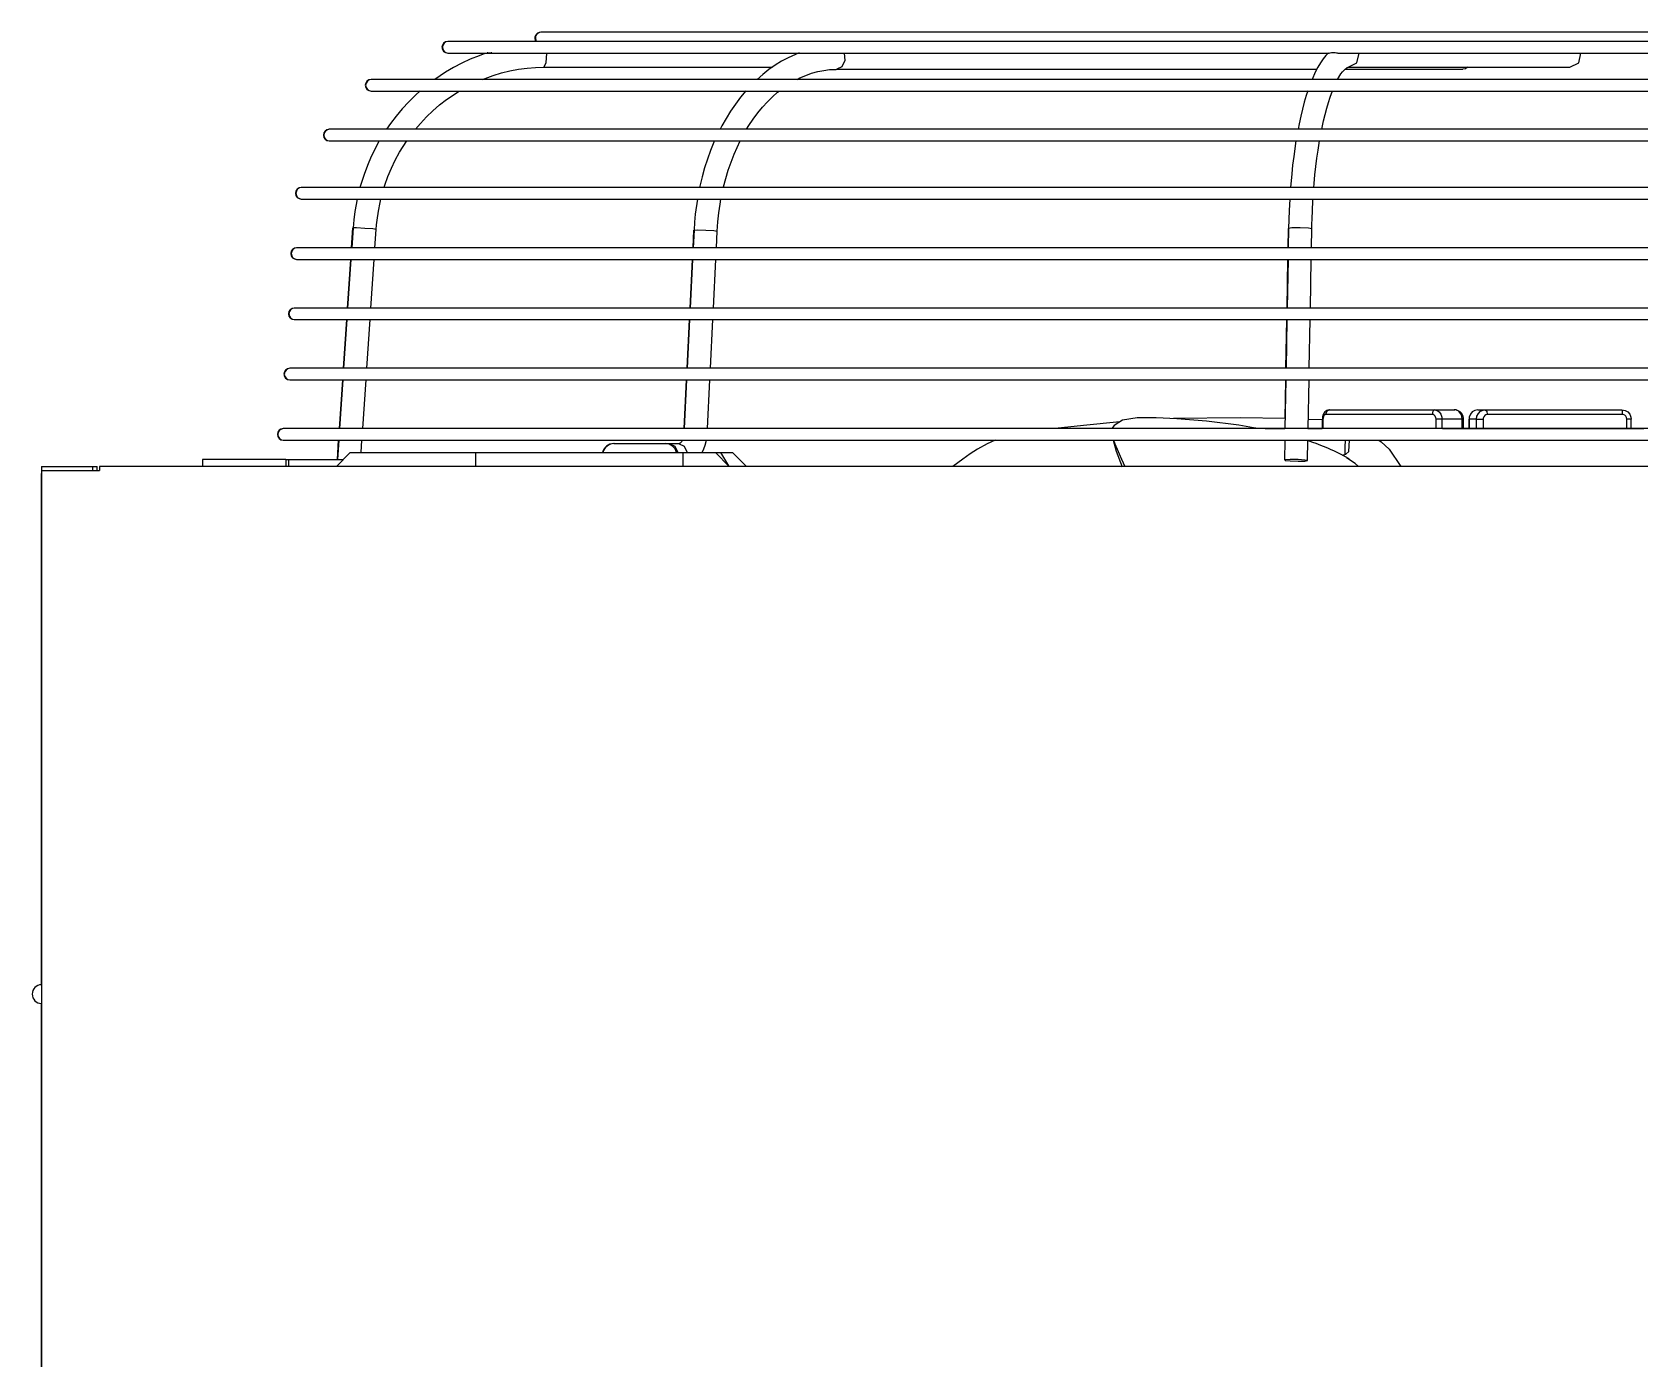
# Model space of a CAD drawing. Extents: x 594 to 813, y 174 to 240.
# Drawn here: x 758.1 to 761.569, y 188.112 to 190.975 of the extents above; entities that cross this region are included whole.
import ezdxf

# ---------------------------------------------------------------- set-up
doc = ezdxf.new("R2010")
doc.units = 0
doc.header["$MEASUREMENT"] = 0
doc.layers.add('AC.REF(S). PIPING', color=3, linetype='CONTINUOUS', lineweight=30)
doc.layers.add('LG-Product', color=3, linetype='CONTINUOUS')

# ---------------------------------------------------------------- blocks, each defined once
blk = doc.blocks.new('UW1-3')
at = {"layer": 'LG-Product', "color": 3, "linetype": 'Continuous'}
for p, q in [((3267.6, 3324.98), (3267.58, 3324.98)), ((3267.67, 3324.98), (3267.6, 3324.98)), ((3268.2, 3324.98), (3267.67, 3324.98)), ((3269.79, 3324.98), (3268.2, 3324.98)), ((3272.43, 3324.98), (3269.79, 3324.98)), ((3276.11, 3324.98), (3272.43, 3324.98)), ((3280.82, 3324.98), (3276.11, 3324.98)), ((3286.53, 3324.98), (3280.82, 3324.98)), ((3293.22, 3324.98), (3286.53, 3324.98)), ((3300.86, 3324.98), (3293.22, 3324.98)), ((3309.4, 3324.98), (3300.86, 3324.98)), ((3318.83, 3324.98), (3309.4, 3324.98)), ((3329.09, 3324.98), (3318.83, 3324.98)), ((3340.13, 3324.98), (3329.09, 3324.98)), ((3351.92, 3324.98), (3340.13, 3324.98)), ((3364.39, 3324.98), (3351.92, 3324.98)), ((3377.48, 3324.98), (3364.39, 3324.98)), ((3391.15, 3324.98), (3377.48, 3324.98)), ((3405.34, 3324.98), (3391.15, 3324.98)), ((3419.96, 3324.98), (3405.34, 3324.98)), ((3434.97, 3324.98), (3419.96, 3324.98)), ((3450.3, 3324.98), (3434.97, 3324.98)), ((3465.87, 3324.98), (3450.3, 3324.98)), ((3481.61, 3324.98), (3465.87, 3324.98)), ((3495.96, 3324.98), (3481.61, 3324.98)), ((3511.85, 3324.98), (3495.96, 3324.98)), ((3247.54, 3322.97), (3247.51, 3322.97)), ((3247.61, 3322.97), (3247.54, 3322.97)), ((3248.13, 3322.97), (3247.61, 3322.97)), ((3249.72, 3322.97), (3248.13, 3322.97)), ((3252.36, 3322.97), (3249.72, 3322.97)), ((3256.04, 3322.97), (3252.36, 3322.97)), ((3260.74, 3322.97), (3256.04, 3322.97)), ((3266.45, 3322.97), (3260.74, 3322.97)), ((3273.14, 3322.97), (3266.45, 3322.97)), ((3280.78, 3322.97), (3273.14, 3322.97)), ((3289.35, 3322.97), (3280.78, 3322.97)), ((3298.8, 3322.97), (3289.35, 3322.97)), ((3309.1, 3322.97), (3298.8, 3322.97)), ((3320.22, 3322.97), (3309.1, 3322.97)), ((3332.09, 3322.97), (3320.22, 3322.97)), ((3344.67, 3322.97), (3332.09, 3322.97)), ((3357.91, 3322.97), (3344.67, 3322.97)), ((3371.76, 3322.97), (3357.91, 3322.97)), ((3386.16, 3322.97), (3371.76, 3322.97)), ((3401.05, 3322.97), (3386.16, 3322.97)), ((3416.37, 3322.97), (3401.05, 3322.97)), ((3432.06, 3322.97), (3416.37, 3322.97)), ((3448.04, 3322.97), (3432.06, 3322.97)), ((3464.26, 3322.97), (3448.04, 3322.97)), ((3480.65, 3322.97), (3464.26, 3322.97)), ((3495.65, 3322.97), (3480.65, 3322.97)), ((3512.17, 3322.97), (3495.65, 3322.97)), ((3248.76, 3317.37), (3247.01, 3316.34)), ((3247.51, 3320.47), (3247.54, 3320.47)), ((3247.54, 3320.47), (3247.61, 3320.47)), ((3247.61, 3320.47), (3248.14, 3320.47)), ((3248.14, 3320.47), (3249.75, 3320.47)), ((3250.56, 3318.31), (3248.76, 3317.37)), ((3249.75, 3320.47), (3252.43, 3320.47)), ((3252.39, 3319.16), (3250.56, 3318.31)), ((3254.27, 3319.9), (3252.39, 3319.16)), ((3252.43, 3320.47), (3256.16, 3320.47)), ((3255.16, 3320.2), (3254.27, 3319.9)), ((3256.05, 3320.47), (3255.16, 3320.2)), ((3256.17, 3320.5), (3256.04, 3320.51)), ((3256.16, 3320.47), (3256.39, 3320.47)), ((3256.38, 3320.48), (3256.17, 3320.5)), ((3256.59, 3320.47), (3256.38, 3320.48)), ((3256.39, 3320.47), (3256.62, 3320.47)), ((3256.75, 3320.47), (3256.59, 3320.47)), ((3256.62, 3320.47), (3261.54, 3320.47)), ((3256.91, 3320.5), (3256.75, 3320.47)), ((3257.07, 3320.55), (3256.91, 3320.5)), ((3261.54, 3320.47), (3267.48, 3320.47)), ((3262.8, 3316.98), (3264.66, 3317.22)), ((3264.66, 3317.22), (3266.45, 3317.36)), ((3266.45, 3317.36), (3268.25, 3317.41)), ((3267.48, 3320.47), (3274.43, 3320.47)), ((3268.25, 3317.41), (3268.76, 3318.35)), ((3268.25, 3317.41), (3317.6, 3317.41)), ((3268.76, 3318.35), (3268.88, 3320.47)), ((3274.43, 3320.47), (3282.36, 3320.47)), ((3282.36, 3320.47), (3291.23, 3320.47)), ((3291.23, 3320.47), (3301, 3320.47)), ((3301, 3320.47), (3311.64, 3320.47)), ((3311.64, 3320.47), (3323.09, 3320.47)), ((3318.19, 3317.84), (3316.84, 3316.9)), ((3319.56, 3318.69), (3318.19, 3317.84)), ((3320.97, 3319.44), (3319.56, 3318.69)), ((3323.39, 3320.49), (3320.97, 3319.44)), ((3323.09, 3320.47), (3335.32, 3320.47)), ((3332.58, 3317.49), (3331.49, 3316.96)), ((3333.21, 3318.85), (3332.58, 3317.49)), ((3333.11, 3320.47), (3333.21, 3318.85)), ((3335.32, 3320.47), (3348.26, 3320.47)), ((3348.26, 3320.47), (3361.87, 3320.47)), ((3361.87, 3320.47), (3376.09, 3320.47)), ((3376.09, 3320.47), (3390.85, 3320.47)), ((3390.85, 3320.47), (3406.09, 3320.47)), ((3406.09, 3320.47), (3421.75, 3320.47)), ((3421.75, 3320.47), (3437.77, 3320.47)), ((3435.3, 3317.41), (3434.75, 3316.36)), ((3435.88, 3318.37), (3435.3, 3317.41)), ((3436.44, 3319.19), (3435.88, 3318.37)), ((3437.05, 3319.94), (3436.44, 3319.19)), ((3437.58, 3320.5), (3437.05, 3319.94)), ((3437.87, 3320.47), (3437.83, 3320.49)), ((3438, 3320.48), (3437.87, 3320.47)), ((3438.25, 3320.5), (3438, 3320.48)), ((3438.65, 3320.51), (3438.25, 3320.5)), ((3439.06, 3320.49), (3438.65, 3320.51)), ((3439.36, 3320.47), (3439.06, 3320.49)), ((3439.56, 3320.47), (3439.36, 3320.47)), ((3439.59, 3320.47), (3455.81, 3320.47)), ((3441.25, 3317.06), (3441.48, 3317.24)), ((3441.48, 3317.24), (3441.66, 3317.34)), ((3441.66, 3317.34), (3441.77, 3317.39)), ((3441.77, 3317.39), (3441.84, 3317.41)), ((3441.84, 3317.41), (3441.86, 3317.41)), ((3441.86, 3317.41), (3443.75, 3318.35)), ((3441.86, 3317.41), (3489.71, 3317.41)), ((3443.75, 3318.35), (3444.23, 3320.47)), ((3455.81, 3320.47), (3472.23, 3320.47)), ((3467.62, 3317.41), (3467.14, 3317.07)), ((3472.23, 3320.47), (3487.3, 3320.47)), ((3487.3, 3320.47), (3503.93, 3320.47)), ((3489.71, 3317.41), (3491.6, 3318.35)), ((3491.6, 3318.35), (3492.07, 3320.47)), ((3503.93, 3320.47), (3520.56, 3320.47)), ((3230.99, 3314.76), (3230.96, 3314.76)), ((3231.05, 3314.76), (3230.99, 3314.76)), ((3231.57, 3314.76), (3231.05, 3314.76)), ((3233.13, 3314.76), (3231.57, 3314.76)), ((3235.72, 3314.76), (3233.13, 3314.76)), ((3239.34, 3314.76), (3235.72, 3314.76)), ((3243.96, 3314.76), (3239.34, 3314.76)), ((3249.58, 3314.76), (3243.96, 3314.76)), ((3247.01, 3316.34), (3244.7, 3314.8)), ((3256.17, 3314.76), (3249.58, 3314.76)), ((3255, 3314.8), (3257.3, 3315.65)), ((3263.7, 3314.76), (3256.17, 3314.76)), ((3257.3, 3315.65), (3259.11, 3316.19)), ((3259.11, 3316.19), (3260.94, 3316.64)), ((3260.94, 3316.64), (3262.8, 3316.98)), ((3272.15, 3314.76), (3263.7, 3314.76)), ((3281.48, 3314.76), (3272.15, 3314.76)), ((3291.66, 3314.76), (3281.48, 3314.76)), ((3302.66, 3314.76), (3291.66, 3314.76)), ((3314.42, 3314.76), (3302.66, 3314.76)), ((3315.53, 3315.88), (3314.3, 3314.8)), ((3326.91, 3314.76), (3314.42, 3314.76)), ((3316.84, 3316.9), (3315.53, 3315.88)), ((3322.9, 3314.8), (3323.53, 3315.11)), ((3323.53, 3315.11), (3324.79, 3315.66)), ((3324.79, 3315.66), (3326.06, 3316.11)), ((3326.06, 3316.11), (3327.36, 3316.47)), ((3340.07, 3314.76), (3326.91, 3314.76)), ((3327.36, 3316.47), (3328.66, 3316.73)), ((3328.66, 3316.73), (3329.92, 3316.89)), ((3329.92, 3316.89), (3331.18, 3316.95)), ((3331.18, 3316.95), (3331.34, 3316.95)), ((3331.34, 3316.95), (3331.49, 3316.96)), ((3331.49, 3316.96), (3435.09, 3316.96)), ((3353.86, 3314.76), (3340.07, 3314.76)), ((3368.23, 3314.76), (3353.86, 3314.76)), ((3383.12, 3314.76), (3368.23, 3314.76)), ((3398.47, 3314.76), (3383.12, 3314.76)), ((3414.23, 3314.76), (3398.47, 3314.76)), ((3430.33, 3314.76), (3414.23, 3314.76)), ((3446.71, 3314.76), (3430.33, 3314.76)), ((3434.75, 3316.36), (3434.05, 3314.8)), ((3439.57, 3314.77), (3440.3, 3315.96)), ((3440.3, 3315.96), (3440.65, 3316.43)), ((3440.65, 3316.43), (3440.97, 3316.8)), ((3440.97, 3316.8), (3441.25, 3317.06)), ((3441.15, 3316.96), (3466.61, 3316.96)), ((3463.32, 3314.76), (3446.71, 3314.76)), ((3480.09, 3314.76), (3463.32, 3314.76)), ((3467.14, 3317.07), (3466.61, 3316.96)), ((3495.46, 3314.76), (3480.09, 3314.76)), ((3512.36, 3314.76), (3495.46, 3314.76)), ((3230.96, 3312.25), (3230.99, 3312.25)), ((3230.99, 3312.25), (3231.05, 3312.25)), ((3231.05, 3312.25), (3231.57, 3312.25)), ((3231.57, 3312.25), (3233.13, 3312.25)), ((3233.13, 3312.25), (3235.72, 3312.25)), ((3235.72, 3312.25), (3239.34, 3312.25)), ((3240.55, 3311.39), (3239.1, 3309.96)), ((3239.34, 3312.25), (3243.96, 3312.25)), ((3241.54, 3312.29), (3240.55, 3311.39)), ((3243.96, 3312.25), (3249.58, 3312.25)), ((3245.74, 3309.28), (3247.25, 3310.45)), ((3247.25, 3310.45), (3249.97, 3312.27)), ((3249.58, 3312.25), (3256.17, 3312.25)), ((3256.17, 3312.25), (3263.7, 3312.25)), ((3263.7, 3312.25), (3272.15, 3312.25)), ((3272.15, 3312.25), (3281.48, 3312.25)), ((3281.48, 3312.25), (3291.66, 3312.25)), ((3291.66, 3312.25), (3302.66, 3312.25)), ((3302.66, 3312.25), (3314.42, 3312.25)), ((3310.7, 3310.92), (3309.6, 3309.47)), ((3311.85, 3312.29), (3310.7, 3310.92)), ((3314.42, 3312.25), (3326.91, 3312.25)), ((3316.5, 3309.94), (3317.6, 3311.02)), ((3317.6, 3311.02), (3318.72, 3312.01)), ((3318.72, 3312.01), (3319.05, 3312.28)), ((3326.91, 3312.25), (3340.07, 3312.25)), ((3340.07, 3312.25), (3353.86, 3312.25)), ((3353.86, 3312.25), (3368.23, 3312.25)), ((3368.23, 3312.25), (3383.12, 3312.25)), ((3383.12, 3312.25), (3398.47, 3312.25)), ((3398.47, 3312.25), (3414.23, 3312.25)), ((3414.23, 3312.25), (3430.33, 3312.25)), ((3430.33, 3312.25), (3446.71, 3312.25)), ((3432.8, 3311.31), (3432.38, 3309.88)), ((3433.12, 3312.29), (3432.8, 3311.31)), ((3437.59, 3309.82), (3437.97, 3310.98)), ((3437.97, 3310.98), (3438.45, 3312.29)), ((3446.71, 3312.25), (3463.32, 3312.25)), ((3463.32, 3312.25), (3480.09, 3312.25)), ((3480.09, 3312.25), (3495.46, 3312.25)), ((3495.46, 3312.25), (3512.36, 3312.25)), ((3236.39, 3306.88), (3235.15, 3305.25)), ((3237.71, 3308.46), (3236.39, 3306.88)), ((3239.1, 3309.96), (3237.71, 3308.46)), ((3241.61, 3305.3), (3242.92, 3306.7)), ((3242.92, 3306.7), (3244.3, 3308.03)), ((3244.3, 3308.03), (3245.74, 3309.28)), ((3308.57, 3307.96), (3307.58, 3306.38)), ((3309.6, 3309.47), (3308.57, 3307.96)), ((3313.45, 3306.23), (3314.42, 3307.54)), ((3314.42, 3307.54), (3315.44, 3308.78)), ((3315.44, 3308.78), (3316.5, 3309.94)), ((3431.61, 3306.82), (3431.26, 3305.19)), ((3431.98, 3308.38), (3431.61, 3306.82)), ((3432.38, 3309.88), (3431.98, 3308.38)), ((3436.53, 3305.83), (3436.87, 3307.24)), ((3436.87, 3307.24), (3437.23, 3308.57)), ((3437.23, 3308.57), (3437.59, 3309.82)), ((3221.96, 3304.02), (3221.93, 3304.02)), ((3222.03, 3304.02), (3221.96, 3304.02)), ((3222.54, 3304.02), (3222.03, 3304.02)), ((3224.09, 3304.02), (3222.54, 3304.02)), ((3226.67, 3304.02), (3224.09, 3304.02)), ((3230.26, 3304.02), (3226.67, 3304.02)), ((3234.86, 3304.02), (3230.26, 3304.02)), ((3235.15, 3305.25), (3234.31, 3304.04)), ((3240.44, 3304.02), (3234.86, 3304.02)), ((3246.99, 3304.02), (3240.44, 3304.02)), ((3240.55, 3304.05), (3241.61, 3305.3)), ((3254.49, 3304.02), (3246.99, 3304.02)), ((3262.89, 3304.02), (3254.49, 3304.02)), ((3272.19, 3304.02), (3262.89, 3304.02)), ((3282.33, 3304.02), (3272.19, 3304.02)), ((3293.29, 3304.02), (3282.33, 3304.02)), ((3305.03, 3304.02), (3293.29, 3304.02)), ((3317.49, 3304.02), (3305.03, 3304.02)), ((3306.65, 3304.74), (3306.29, 3304.04)), ((3307.58, 3306.38), (3306.65, 3304.74)), ((3312.03, 3304.05), (3312.52, 3304.84)), ((3312.52, 3304.84), (3313.45, 3306.23)), ((3330.64, 3304.02), (3317.49, 3304.02)), ((3344.43, 3304.02), (3330.64, 3304.02)), ((3358.8, 3304.02), (3344.43, 3304.02)), ((3373.71, 3304.02), (3358.8, 3304.02)), ((3389.1, 3304.02), (3373.71, 3304.02)), ((3404.92, 3304.02), (3389.1, 3304.02)), ((3421.1, 3304.02), (3404.92, 3304.02)), ((3437.59, 3304.02), (3421.1, 3304.02)), ((3431.26, 3305.19), (3431.04, 3304.05)), ((3436.15, 3304.05), (3436.53, 3305.83)), ((3454.33, 3304.02), (3437.59, 3304.02)), ((3471.25, 3304.02), (3454.33, 3304.02)), ((3486.8, 3304.02), (3471.25, 3304.02)), ((3503.91, 3304.02), (3486.8, 3304.02)), ((3521.02, 3304.02), (3503.91, 3304.02)), ((3221.93, 3301.51), (3221.96, 3301.51)), ((3221.96, 3301.51), (3222.03, 3301.51)), ((3222.03, 3301.51), (3222.54, 3301.51)), ((3222.54, 3301.51), (3224.09, 3301.51)), ((3224.09, 3301.51), (3226.67, 3301.51)), ((3226.67, 3301.51), (3230.26, 3301.51)), ((3230.26, 3301.51), (3234.86, 3301.51)), ((3232.75, 3301.52), (3231, 3298.13)), ((3234.86, 3301.51), (3240.44, 3301.51)), ((3237.12, 3299.06), (3238.67, 3301.53)), ((3240.44, 3301.51), (3246.99, 3301.51)), ((3246.99, 3301.51), (3254.49, 3301.51)), ((3254.49, 3301.51), (3262.89, 3301.51)), ((3262.89, 3301.51), (3272.19, 3301.51)), ((3272.19, 3301.51), (3282.33, 3301.51)), ((3282.33, 3301.51), (3293.29, 3301.51)), ((3293.29, 3301.51), (3305.03, 3301.51)), ((3304.98, 3301.27), (3304.24, 3299.45)), ((3305.09, 3301.52), (3304.98, 3301.27)), ((3305.03, 3301.51), (3317.49, 3301.51)), ((3309.32, 3298.64), (3310.64, 3301.52)), ((3317.49, 3301.51), (3330.64, 3301.51)), ((3330.64, 3301.51), (3344.43, 3301.51)), ((3344.43, 3301.51), (3358.8, 3301.51)), ((3358.8, 3301.51), (3373.71, 3301.51)), ((3373.71, 3301.51), (3389.1, 3301.51)), ((3389.1, 3301.51), (3404.92, 3301.51)), ((3404.92, 3301.51), (3421.1, 3301.51)), ((3421.1, 3301.51), (3437.59, 3301.51)), ((3430.59, 3301.52), (3430.1, 3298.17)), ((3435.35, 3299.52), (3435.68, 3301.54)), ((3437.59, 3301.51), (3454.33, 3301.51)), ((3454.33, 3301.51), (3471.25, 3301.51)), ((3471.25, 3301.51), (3486.8, 3301.51)), ((3486.8, 3301.51), (3503.91, 3301.51)), ((3503.91, 3301.51), (3521.02, 3301.51)), ((3231, 3298.13), (3230.18, 3296.23)), ((3235.36, 3295.61), (3236.2, 3297.36)), ((3236.2, 3297.36), (3237.12, 3299.06)), ((3303.56, 3297.59), (3302.95, 3295.68)), ((3304.24, 3299.45), (3303.56, 3297.59)), ((3308.06, 3295.21), (3308.66, 3296.95)), ((3308.66, 3296.95), (3309.32, 3298.64)), ((3429.87, 3296.3), (3429.67, 3294.39)), ((3430.1, 3298.17), (3429.87, 3296.3)), ((3434.89, 3296.02), (3435.11, 3297.79)), ((3435.11, 3297.79), (3435.35, 3299.52)), ((3229.45, 3294.29), (3228.56, 3291.47)), ((3230.18, 3296.23), (3229.45, 3294.29)), ((3233.96, 3291.99), (3234.62, 3293.82)), ((3234.62, 3293.82), (3235.36, 3295.61)), ((3302.41, 3293.74), (3301.88, 3291.47)), ((3302.95, 3295.68), (3302.41, 3293.74)), ((3307.05, 3291.61), (3307.52, 3293.43)), ((3307.52, 3293.43), (3308.06, 3295.21)), ((3429.67, 3294.39), (3429.41, 3291.47)), ((3434.51, 3292.34), (3434.69, 3294.2)), ((3434.69, 3294.2), (3434.89, 3296.02)), ((3215.94, 3291.46), (3215.92, 3291.46)), ((3216.01, 3291.46), (3215.94, 3291.46)), ((3216.53, 3291.46), (3216.01, 3291.46)), ((3218.12, 3291.46), (3216.53, 3291.46)), ((3220.75, 3291.46), (3218.12, 3291.46)), ((3224.42, 3291.46), (3220.75, 3291.46)), ((3229.11, 3291.46), (3224.42, 3291.46)), ((3234.81, 3291.46), (3229.11, 3291.46)), ((3233.79, 3291.46), (3233.96, 3291.99)), ((3241.5, 3291.46), (3234.81, 3291.46)), ((3249.16, 3291.46), (3241.5, 3291.46)), ((3257.74, 3291.46), (3249.16, 3291.46)), ((3267.24, 3291.46), (3257.74, 3291.46)), ((3277.6, 3291.46), (3267.24, 3291.46)), ((3288.79, 3291.46), (3277.6, 3291.46)), ((3300.77, 3291.46), (3288.79, 3291.46)), ((3313.5, 3291.46), (3300.77, 3291.46)), ((3307.02, 3291.46), (3307.05, 3291.61)), ((3326.93, 3291.46), (3313.5, 3291.46)), ((3341.01, 3291.46), (3326.93, 3291.46)), ((3355.69, 3291.46), (3341.01, 3291.46)), ((3370.92, 3291.46), (3355.69, 3291.46)), ((3386.63, 3291.46), (3370.92, 3291.46)), ((3402.79, 3291.46), (3386.63, 3291.46)), ((3419.31, 3291.46), (3402.79, 3291.46)), ((3436.15, 3291.46), (3419.31, 3291.46)), ((3434.44, 3291.47), (3434.51, 3292.34)), ((3453.24, 3291.46), (3436.15, 3291.46)), ((3470.52, 3291.46), (3453.24, 3291.46)), ((3486.43, 3291.46), (3470.52, 3291.46)), ((3503.91, 3291.46), (3486.43, 3291.46)), ((3521.38, 3291.46), (3503.91, 3291.46)), ((3215.92, 3288.95), (3215.94, 3288.95)), ((3215.94, 3288.95), (3216.01, 3288.95)), ((3216.01, 3288.95), (3216.53, 3288.95)), ((3216.53, 3288.95), (3218.12, 3288.95)), ((3218.12, 3288.95), (3220.75, 3288.95)), ((3220.75, 3288.95), (3224.42, 3288.95)), ((3224.42, 3288.95), (3229.11, 3288.95)), ((3227.46, 3286.24), (3227.24, 3284.5)), ((3227.95, 3288.96), (3227.46, 3286.24)), ((3229.11, 3288.95), (3234.81, 3288.95)), ((3232.27, 3284.4), (3232.55, 3286.33)), ((3232.55, 3286.33), (3232.93, 3288.24)), ((3232.93, 3288.24), (3233.09, 3288.96)), ((3234.81, 3288.95), (3241.5, 3288.95)), ((3241.5, 3288.95), (3249.16, 3288.95)), ((3249.16, 3288.95), (3257.74, 3288.95)), ((3257.74, 3288.95), (3267.24, 3288.95)), ((3267.24, 3288.95), (3277.6, 3288.95)), ((3277.6, 3288.95), (3288.79, 3288.95)), ((3288.79, 3288.95), (3300.77, 3288.95)), ((3300.77, 3288.95), (3313.5, 3288.95)), ((3301.4, 3288.95), (3300.95, 3285.67)), ((3305.83, 3284.03), (3306.03, 3285.96)), ((3306.03, 3285.96), (3306.3, 3287.86)), ((3306.3, 3287.86), (3306.49, 3288.96)), ((3313.5, 3288.95), (3326.93, 3288.95)), ((3326.93, 3288.95), (3341.01, 3288.95)), ((3341.01, 3288.95), (3355.69, 3288.95)), ((3355.69, 3288.95), (3370.92, 3288.95)), ((3370.92, 3288.95), (3386.63, 3288.95)), ((3386.63, 3288.95), (3402.79, 3288.95)), ((3402.79, 3288.95), (3419.31, 3288.95)), ((3419.31, 3288.95), (3436.15, 3288.95)), ((3429.11, 3286.46), (3429.04, 3284.56)), ((3429.24, 3288.96), (3429.11, 3286.46)), ((3434.06, 3284.62), (3434.14, 3286.58)), ((3434.14, 3286.58), (3434.24, 3288.53)), ((3434.24, 3288.53), (3434.26, 3288.95)), ((3436.15, 3288.95), (3453.24, 3288.95)), ((3453.24, 3288.95), (3470.52, 3288.95)), ((3470.52, 3288.95), (3486.43, 3288.95)), ((3486.43, 3288.95), (3503.91, 3288.95)), ((3503.91, 3288.95), (3521.38, 3288.95)), ((3226.99, 3282.76), (3226.7, 3278.45)), ((3227.08, 3282.76), (3226.79, 3278.45)), ((3227.24, 3284.5), (3227.08, 3282.76)), ((3227.82, 3282.74), (3227.08, 3282.76)), ((3229.59, 3282.63), (3227.82, 3282.74)), ((3231.36, 3282.5), (3229.59, 3282.63)), ((3232.09, 3282.42), (3231.36, 3282.5)), ((3231.82, 3278.45), (3232.09, 3282.42)), ((3232.09, 3282.42), (3232.17, 3283.41)), ((3232.09, 3282.42), (3232.09, 3282.42)), ((3232.17, 3283.41), (3232.27, 3284.4)), ((3300.79, 3283.97), (3300.68, 3282.26)), ((3300.95, 3285.67), (3300.79, 3283.97)), ((3305.69, 3282.01), (3305.75, 3283.02)), ((3305.75, 3283.02), (3305.83, 3284.03)), ((3428.9, 3282.63), (3428.83, 3278.45)), ((3428.99, 3282.63), (3428.92, 3278.45)), ((3429.04, 3284.56), (3428.99, 3282.63)), ((3429.73, 3282.74), (3428.99, 3282.63)), ((3431.51, 3282.76), (3429.73, 3282.74)), ((3433.28, 3282.68), (3431.51, 3282.76)), ((3434.01, 3282.54), (3433.28, 3282.68)), ((3433.94, 3278.45), (3434.01, 3282.54)), ((3434.01, 3282.54), (3434.03, 3283.58)), ((3434.03, 3283.58), (3434.06, 3284.62)), ((3300.59, 3282.26), (3300.4, 3278.45)), ((3300.68, 3282.26), (3300.49, 3278.45)), ((3300.68, 3282.26), (3301.42, 3282.31)), ((3301.42, 3282.31), (3303.19, 3282.26)), ((3303.19, 3282.26), (3304.96, 3282.14)), ((3304.96, 3282.14), (3305.69, 3282.01)), ((3305.51, 3278.45), (3305.69, 3282.01)), ((3214.94, 3278.45), (3214.91, 3278.45)), ((3214.91, 3275.94), (3214.94, 3275.94)), ((3215, 3278.45), (3214.94, 3278.45)), ((3214.94, 3275.94), (3215, 3275.94)), ((3215.51, 3278.45), (3215, 3278.45)), ((3215, 3275.94), (3215.51, 3275.94)), ((3217.04, 3278.45), (3215.51, 3278.45)), ((3215.51, 3275.94), (3217.04, 3275.94)), ((3219.58, 3278.45), (3217.04, 3278.45)), ((3217.04, 3275.94), (3219.58, 3275.94)), ((3223.13, 3278.45), (3219.58, 3278.45)), ((3219.58, 3275.94), (3223.13, 3275.94)), ((3227.66, 3278.45), (3223.13, 3278.45)), ((3223.13, 3275.94), (3227.66, 3275.94)), ((3226.53, 3275.94), (3225.82, 3265.44)), ((3226.62, 3275.94), (3225.91, 3265.44)), ((3233.18, 3278.45), (3227.66, 3278.45)), ((3227.66, 3275.94), (3233.18, 3275.94)), ((3230.94, 3265.44), (3231.65, 3275.94)), ((3239.65, 3278.45), (3233.18, 3278.45)), ((3233.18, 3275.94), (3239.65, 3275.94)), ((3247.05, 3278.45), (3239.65, 3278.45)), ((3239.65, 3275.94), (3247.05, 3275.94)), ((3255.36, 3278.45), (3247.05, 3278.45)), ((3247.05, 3275.94), (3255.36, 3275.94)), ((3264.54, 3278.45), (3255.36, 3278.45)), ((3255.36, 3275.94), (3264.54, 3275.94)), ((3274.58, 3278.45), (3264.54, 3278.45)), ((3264.54, 3275.94), (3274.58, 3275.94)), ((3285.42, 3278.45), (3274.58, 3278.45)), ((3274.58, 3275.94), (3285.42, 3275.94)), ((3297.04, 3278.45), (3285.42, 3278.45)), ((3285.42, 3275.94), (3297.04, 3275.94)), ((3309.39, 3278.45), (3297.04, 3278.45)), ((3297.04, 3275.94), (3309.39, 3275.94)), ((3300.28, 3275.94), (3299.76, 3265.44)), ((3300.37, 3275.94), (3299.85, 3265.44)), ((3304.87, 3265.44), (3305.39, 3275.94)), ((3322.43, 3278.45), (3309.39, 3278.45)), ((3309.39, 3275.94), (3322.43, 3275.94)), ((3336.11, 3278.45), (3322.43, 3278.45)), ((3322.43, 3275.94), (3336.11, 3275.94)), ((3350.38, 3278.45), (3336.11, 3278.45)), ((3336.11, 3275.94), (3350.38, 3275.94)), ((3365.2, 3278.45), (3350.38, 3278.45)), ((3350.38, 3275.94), (3365.2, 3275.94)), ((3380.52, 3278.45), (3365.2, 3278.45)), ((3365.2, 3275.94), (3380.52, 3275.94)), ((3396.27, 3278.45), (3380.52, 3278.45)), ((3380.52, 3275.94), (3396.27, 3275.94)), ((3412.4, 3278.45), (3396.27, 3278.45)), ((3396.27, 3275.94), (3412.4, 3275.94)), ((3428.86, 3278.45), (3412.4, 3278.45)), ((3412.4, 3275.94), (3428.86, 3275.94)), ((3428.78, 3275.94), (3428.59, 3265.44)), ((3428.87, 3275.94), (3428.68, 3265.44)), ((3445.59, 3278.45), (3428.86, 3278.45)), ((3428.86, 3275.94), (3445.59, 3275.94)), ((3433.7, 3265.44), (3433.89, 3275.94)), ((3462.53, 3278.45), (3445.59, 3278.45)), ((3445.59, 3275.94), (3462.53, 3275.94)), ((3479.62, 3278.45), (3462.53, 3278.45)), ((3462.53, 3275.94), (3479.62, 3275.94)), ((3495.3, 3278.45), (3479.62, 3278.45)), ((3479.62, 3275.94), (3495.3, 3275.94)), ((3512.51, 3278.45), (3495.3, 3278.45)), ((3495.3, 3275.94), (3512.51, 3275.94)), ((3214.43, 3265.44), (3214.41, 3265.44)), ((3214.5, 3265.44), (3214.43, 3265.44)), ((3215.01, 3265.44), (3214.5, 3265.44)), ((3216.54, 3265.44), (3215.01, 3265.44)), ((3219.09, 3265.44), (3216.54, 3265.44)), ((3222.64, 3265.44), (3219.09, 3265.44)), ((3227.19, 3265.44), (3222.64, 3265.44)), ((3232.71, 3265.44), (3227.19, 3265.44)), ((3239.19, 3265.44), (3232.71, 3265.44)), ((3246.6, 3265.44), (3239.19, 3265.44)), ((3254.93, 3265.44), (3246.6, 3265.44)), ((3264.13, 3265.44), (3254.93, 3265.44)), ((3274.18, 3265.44), (3264.13, 3265.44)), ((3285.04, 3265.44), (3274.18, 3265.44)), ((3296.68, 3265.44), (3285.04, 3265.44)), ((3309.05, 3265.44), (3296.68, 3265.44)), ((3322.11, 3265.44), (3309.05, 3265.44)), ((3335.82, 3265.44), (3322.11, 3265.44)), ((3350.12, 3265.44), (3335.82, 3265.44)), ((3364.96, 3265.44), (3350.12, 3265.44)), ((3380.3, 3265.44), (3364.96, 3265.44)), ((3396.08, 3265.44), (3380.3, 3265.44)), ((3412.24, 3265.44), (3396.08, 3265.44)), ((3428.73, 3265.44), (3412.24, 3265.44)), ((3445.49, 3265.44), (3428.73, 3265.44)), ((3462.46, 3265.44), (3445.49, 3265.44)), ((3479.58, 3265.44), (3462.46, 3265.44)), ((3495.29, 3265.44), (3479.58, 3265.44)), ((3512.53, 3265.44), (3495.29, 3265.44)), ((3214.41, 3262.93), (3214.43, 3262.93)), ((3214.43, 3262.93), (3214.5, 3262.93)), ((3214.5, 3262.93), (3215.01, 3262.93)), ((3215.01, 3262.93), (3216.54, 3262.93)), ((3216.54, 3262.93), (3219.09, 3262.93)), ((3219.09, 3262.93), (3222.64, 3262.93)), ((3222.64, 3262.93), (3227.19, 3262.93)), ((3225.65, 3262.93), (3224.94, 3252.43)), ((3225.74, 3262.93), (3225.04, 3252.43)), ((3227.19, 3262.93), (3232.71, 3262.93)), ((3230.06, 3252.43), (3230.77, 3262.93)), ((3232.71, 3262.93), (3239.19, 3262.93)), ((3239.19, 3262.93), (3246.6, 3262.93)), ((3246.6, 3262.93), (3254.93, 3262.93)), ((3254.93, 3262.93), (3264.13, 3262.93)), ((3264.13, 3262.93), (3274.18, 3262.93)), ((3274.18, 3262.93), (3285.04, 3262.93)), ((3285.04, 3262.93), (3296.68, 3262.93)), ((3296.68, 3262.93), (3309.05, 3262.93)), ((3299.63, 3262.93), (3299.12, 3252.43)), ((3299.73, 3262.93), (3299.21, 3252.43)), ((3304.23, 3252.43), (3304.75, 3262.93)), ((3309.05, 3262.93), (3322.11, 3262.93)), ((3322.11, 3262.93), (3335.82, 3262.93)), ((3335.82, 3262.93), (3350.12, 3262.93)), ((3350.12, 3262.93), (3364.96, 3262.93)), ((3364.96, 3262.93), (3380.3, 3262.93)), ((3380.3, 3262.93), (3396.08, 3262.93)), ((3396.08, 3262.93), (3412.24, 3262.93)), ((3412.24, 3262.93), (3428.73, 3262.93)), ((3428.55, 3262.93), (3428.36, 3252.43)), ((3428.64, 3262.93), (3428.45, 3252.43)), ((3428.73, 3262.93), (3445.49, 3262.93)), ((3433.46, 3252.43), (3433.65, 3262.93)), ((3445.49, 3262.93), (3462.46, 3262.93)), ((3462.46, 3262.93), (3479.58, 3262.93)), ((3479.58, 3262.93), (3495.29, 3262.93)), ((3495.29, 3262.93), (3512.53, 3262.93)), ((3213.43, 3252.43), (3213.41, 3252.43)), ((3213.5, 3252.43), (3213.43, 3252.43)), ((3214.01, 3252.43), (3213.5, 3252.43)), ((3215.55, 3252.43), (3214.01, 3252.43)), ((3218.1, 3252.43), (3215.55, 3252.43)), ((3221.67, 3252.43), (3218.1, 3252.43)), ((3226.23, 3252.43), (3221.67, 3252.43)), ((3231.77, 3252.43), (3226.23, 3252.43)), ((3238.27, 3252.43), (3231.77, 3252.43)), ((3245.71, 3252.43), (3238.27, 3252.43)), ((3254.06, 3252.43), (3245.71, 3252.43)), ((3263.3, 3252.43), (3254.06, 3252.43)), ((3273.38, 3252.43), (3263.3, 3252.43)), ((3284.28, 3252.43), (3273.38, 3252.43)), ((3295.96, 3252.43), (3284.28, 3252.43)), ((3308.37, 3252.43), (3295.96, 3252.43)), ((3321.48, 3252.43), (3308.37, 3252.43)), ((3335.23, 3252.43), (3321.48, 3252.43)), ((3349.58, 3252.43), (3335.23, 3252.43)), ((3364.48, 3252.43), (3349.58, 3252.43)), ((3379.87, 3252.43), (3364.48, 3252.43)), ((3395.7, 3252.43), (3379.87, 3252.43)), ((3411.92, 3252.43), (3395.7, 3252.43)), ((3428.46, 3252.43), (3411.92, 3252.43)), ((3445.28, 3252.43), (3428.46, 3252.43)), ((3462.31, 3252.43), (3445.28, 3252.43)), ((3479.49, 3252.43), (3462.31, 3252.43)), ((3495.26, 3252.43), (3479.49, 3252.43)), ((3512.56, 3252.43), (3495.26, 3252.43)), ((3213.41, 3249.92), (3213.43, 3249.92)), ((3213.43, 3249.92), (3213.5, 3249.92)), ((3213.5, 3249.92), (3214.01, 3249.92)), ((3214.01, 3249.92), (3215.55, 3249.92)), ((3215.55, 3249.92), (3218.1, 3249.92)), ((3218.1, 3249.92), (3221.67, 3249.92)), ((3221.67, 3249.92), (3226.23, 3249.92)), ((3224.78, 3249.92), (3224.07, 3239.42)), ((3224.87, 3249.92), (3224.16, 3239.42)), ((3226.23, 3249.92), (3231.77, 3249.92)), ((3229.18, 3239.42), (3229.89, 3249.92)), ((3231.77, 3249.92), (3238.27, 3249.92)), ((3238.27, 3249.92), (3245.71, 3249.92)), ((3245.71, 3249.92), (3254.06, 3249.92)), ((3254.06, 3249.92), (3263.3, 3249.92)), ((3263.3, 3249.92), (3273.38, 3249.92)), ((3273.38, 3249.92), (3284.28, 3249.92)), ((3284.28, 3249.92), (3295.96, 3249.92)), ((3295.96, 3249.92), (3308.37, 3249.92)), ((3298.99, 3249.92), (3298.47, 3239.42)), ((3299.08, 3249.92), (3298.56, 3239.42)), ((3303.58, 3239.42), (3304.1, 3249.92)), ((3308.37, 3249.92), (3321.48, 3249.92)), ((3321.48, 3249.92), (3335.23, 3249.92)), ((3335.23, 3249.92), (3349.58, 3249.92)), ((3349.58, 3249.92), (3364.48, 3249.92)), ((3364.48, 3249.92), (3379.87, 3249.92)), ((3379.87, 3249.92), (3395.7, 3249.92)), ((3395.7, 3249.92), (3411.92, 3249.92)), ((3411.92, 3249.92), (3428.46, 3249.92)), ((3428.31, 3249.92), (3428.16, 3241.56)), ((3428.4, 3249.92), (3428.21, 3239.42)), ((3428.46, 3249.92), (3445.28, 3249.92)), ((3433.23, 3239.42), (3433.42, 3249.92)), ((3445.28, 3249.92), (3462.31, 3249.92)), ((3462.31, 3249.92), (3479.49, 3249.92)), ((3479.49, 3249.92), (3495.26, 3249.92)), ((3495.26, 3249.92), (3512.56, 3249.92)), ((3392.54, 3240.85), (3384.76, 3240.1)), ((3393.15, 3241.23), (3391.34, 3240.1)), ((3396.3, 3241.73), (3393.15, 3241.23)), ((3400.4, 3241.73), (3396.3, 3241.73)), ((3404.9, 3241.54), (3400.4, 3241.73)), ((3418.64, 3241.73), (3404.17, 3241.57)), ((3411.26, 3241.04), (3404.9, 3241.54)), ((3418.25, 3240.13), (3411.26, 3241.04)), ((3428.16, 3241.56), (3418.64, 3241.73)), ((3436.26, 3241.29), (3433.17, 3241.4)), ((3436.26, 3241.45), (3436.26, 3239.42)), ((3436.26, 3241.45), (3436.3, 3241.45)), ((3436.31, 3242), (3436.28, 3241.73)), ((3436.28, 3241.73), (3436.28, 3241.45)), ((3436.3, 3241.45), (3436.42, 3241.45)), ((3436.4, 3242.32), (3436.31, 3242)), ((3436.53, 3242.61), (3436.4, 3242.32)), ((3436.43, 3241.64), (3436.42, 3241.45)), ((3436.42, 3241.45), (3436.42, 3239.42)), ((3436.5, 3241.95), (3436.43, 3241.64)), ((3436.62, 3242.22), (3436.5, 3241.95)), ((3436.67, 3242.83), (3436.53, 3242.61)), ((3436.8, 3242.39), (3436.62, 3242.22)), ((3436.84, 3243.03), (3436.67, 3242.83)), ((3436.99, 3242.45), (3436.8, 3242.39)), ((3437.02, 3243.19), (3436.84, 3243.03)), ((3437.23, 3243.16), (3436.99, 3242.45)), ((3443.62, 3242.45), (3436.99, 3242.45)), ((3437.23, 3243.31), (3437.02, 3243.19)), ((3437.82, 3243.45), (3437.23, 3243.16)), ((3437.48, 3243.42), (3437.23, 3243.31)), ((3437.74, 3243.45), (3437.48, 3243.42)), ((3437.78, 3243.45), (3437.74, 3243.45)), ((3437.82, 3243.44), (3437.78, 3243.45)), ((3437.82, 3243.45), (3444.38, 3243.45)), ((3451.32, 3242.45), (3443.62, 3242.45)), ((3444.38, 3243.45), (3451.98, 3243.45)), ((3459.97, 3242.45), (3451.32, 3242.45)), ((3451.98, 3243.45), (3460.52, 3243.45)), ((3460.13, 3243.16), (3459.97, 3242.45)), ((3460.18, 3242.42), (3459.97, 3242.45)), ((3460.52, 3243.45), (3460.13, 3243.16)), ((3460.44, 3242.28), (3460.18, 3242.42)), ((3460.65, 3242.06), (3460.44, 3242.28)), ((3460.52, 3243.45), (3464.87, 3243.45)), ((3460.52, 3243.45), (3461.04, 3243.34)), ((3460.78, 3241.77), (3460.65, 3242.06)), ((3460.83, 3241.45), (3460.78, 3241.77)), ((3460.83, 3239.42), (3460.83, 3241.45)), ((3461.48, 3241.45), (3460.83, 3241.45)), ((3461.04, 3243.34), (3461.5, 3243.01)), ((3462.09, 3241.45), (3461.48, 3241.45)), ((3461.5, 3243.01), (3461.85, 3242.5)), ((3461.85, 3242.5), (3462.05, 3241.88)), ((3462.05, 3241.88), (3462.09, 3241.45)), ((3466.45, 3241.45), (3462.09, 3241.45)), ((3462.09, 3241.45), (3462.09, 3239.42)), ((3464.74, 3243.44), (3464.66, 3243.42)), ((3464.82, 3243.45), (3464.74, 3243.44)), ((3465.14, 3243.44), (3464.82, 3243.45)), ((3465.22, 3243.4), (3464.87, 3243.45)), ((3465.46, 3243.35), (3465.14, 3243.44)), ((3465.71, 3243.14), (3465.22, 3243.4)), ((3465.76, 3243.21), (3465.46, 3243.35)), ((3466.1, 3242.69), (3465.71, 3243.14)), ((3466.04, 3243.01), (3465.76, 3243.21)), ((3466.3, 3242.73), (3466.04, 3243.01)), ((3466.36, 3242.11), (3466.1, 3242.69)), ((3466.51, 3242.4), (3466.3, 3242.73)), ((3466.45, 3241.45), (3466.36, 3242.11)), ((3466.45, 3239.44), (3466.45, 3241.45)), ((3466.66, 3241.45), (3466.45, 3241.45)), ((3466.66, 3242.05), (3466.51, 3242.4)), ((3466.73, 3241.67), (3466.66, 3242.05)), ((3466.74, 3241.45), (3466.66, 3241.45)), ((3466.72, 3241.45), (3466.73, 3241.56)), ((3466.73, 3241.56), (3466.73, 3241.67)), ((3466.74, 3239.44), (3466.74, 3241.45)), ((3467.92, 3241.45), (3467.92, 3239.44)), ((3467.93, 3241.45), (3467.92, 3241.45)), ((3467.95, 3241.45), (3467.93, 3241.45)), ((3468, 3241.88), (3467.95, 3241.45)), ((3469.55, 3241.45), (3467.95, 3241.45)), ((3467.95, 3241.45), (3467.95, 3239.44)), ((3468.23, 3242.5), (3468, 3241.88)), ((3468.65, 3243.01), (3468.23, 3242.5)), ((3469.21, 3243.34), (3468.65, 3243.01)), ((3469.84, 3243.45), (3469.21, 3243.34)), ((3469.55, 3241.45), (3469.65, 3242.11)), ((3469.55, 3239.44), (3469.55, 3241.45)), ((3469.55, 3241.45), (3470.11, 3241.45)), ((3469.65, 3242.11), (3469.95, 3242.69)), ((3469.84, 3243.45), (3471.43, 3243.45)), ((3469.95, 3242.69), (3470.42, 3243.14)), ((3470.11, 3241.45), (3470.99, 3241.45)), ((3470.42, 3243.14), (3471, 3243.4)), ((3471.01, 3241.66), (3470.99, 3241.45)), ((3470.99, 3241.45), (3470.99, 3239.44)), ((3471, 3243.4), (3471.43, 3243.45)), ((3471.12, 3241.97), (3471.01, 3241.66)), ((3471.32, 3242.23), (3471.12, 3241.97)), ((3471.58, 3242.39), (3471.32, 3242.23)), ((3471.43, 3243.45), (3481.33, 3243.45)), ((3471.43, 3243.45), (3471.75, 3243.16)), ((3471.88, 3242.45), (3471.58, 3242.39)), ((3471.75, 3243.16), (3471.88, 3242.45)), ((3481.66, 3242.45), (3471.88, 3242.45)), ((3481.33, 3243.45), (3490.24, 3243.45)), ((3490.43, 3242.45), (3481.66, 3242.45)), ((3490.24, 3243.45), (3500.93, 3243.45)), ((3500.98, 3242.45), (3490.43, 3242.45)), ((3500.93, 3243.45), (3501.6, 3243.34)), ((3500.93, 3243.45), (3500.97, 3243.16)), ((3500.97, 3243.16), (3500.98, 3242.45)), ((3501.22, 3242.42), (3500.98, 3242.45)), ((3501.53, 3242.29), (3501.22, 3242.42)), ((3501.78, 3242.07), (3501.53, 3242.29)), ((3501.6, 3243.34), (3502.19, 3243.01)), ((3501.94, 3241.78), (3501.78, 3242.07)), ((3502, 3241.45), (3501.94, 3241.78)), ((3502, 3239.44), (3502, 3241.45)), ((3502.68, 3241.45), (3502, 3241.45)), ((3502.19, 3243.01), (3502.63, 3242.5)), ((3502.63, 3242.5), (3502.88, 3241.88)), ((3502.96, 3241.45), (3502.68, 3241.45)), ((3502.88, 3241.88), (3502.93, 3241.45)), ((3502.96, 3239.44), (3502.96, 3241.45)), ((3212.04, 3239.42), (3212.01, 3239.42)), ((3212.1, 3239.42), (3212.04, 3239.42)), ((3212.62, 3239.42), (3212.1, 3239.42)), ((3214.16, 3239.42), (3212.62, 3239.42)), ((3216.73, 3239.42), (3214.16, 3239.42)), ((3220.31, 3239.42), (3216.73, 3239.42)), ((3224.89, 3239.42), (3220.31, 3239.42)), ((3230.46, 3239.42), (3224.89, 3239.42)), ((3236.99, 3239.42), (3230.46, 3239.42)), ((3244.47, 3239.42), (3236.99, 3239.42)), ((3252.86, 3239.42), (3244.47, 3239.42)), ((3262.14, 3239.42), (3252.86, 3239.42)), ((3272.27, 3239.42), (3262.14, 3239.42)), ((3283.23, 3239.42), (3272.27, 3239.42)), ((3294.96, 3239.42), (3283.23, 3239.42)), ((3307.43, 3239.42), (3294.96, 3239.42)), ((3320.6, 3239.42), (3307.43, 3239.42)), ((3334.42, 3239.42), (3320.6, 3239.42)), ((3348.84, 3239.42), (3334.42, 3239.42)), ((3363.8, 3239.42), (3348.84, 3239.42)), ((3379.27, 3239.42), (3363.8, 3239.42)), ((3384.76, 3240.1), (3378.6, 3239.42)), ((3395.18, 3239.42), (3379.27, 3239.42)), ((3391.34, 3240.1), (3390.81, 3239.42)), ((3411.47, 3239.42), (3395.18, 3239.42)), ((3428.1, 3239.42), (3411.47, 3239.42)), ((3421.45, 3239.61), (3418.25, 3240.13)), ((3422.46, 3239.42), (3421.45, 3239.61)), ((3423.96, 3239.44), (3425.03, 3239.44)), ((3425.03, 3239.44), (3428.21, 3239.44)), ((3444.99, 3239.42), (3428.1, 3239.42)), ((3433.14, 3239.44), (3434.64, 3239.44)), ((3434.64, 3239.44), (3436.26, 3239.44)), ((3462.1, 3239.42), (3444.99, 3239.42)), ((3479.36, 3239.42), (3462.1, 3239.42)), ((3462.24, 3239.44), (3470.52, 3239.44)), ((3470.52, 3239.44), (3479.27, 3239.44)), ((3479.27, 3239.44), (3486.88, 3239.44)), ((3495.22, 3239.42), (3479.36, 3239.42)), ((3486.88, 3239.44), (3496.23, 3239.44)), ((3512.6, 3239.42), (3495.22, 3239.42)), ((3496.23, 3239.44), (3505.68, 3239.44)), ((3212.01, 3236.91), (3212.04, 3236.91)), ((3212.04, 3236.91), (3212.1, 3236.91)), ((3212.1, 3236.91), (3212.62, 3236.91)), ((3212.62, 3236.91), (3214.16, 3236.91)), ((3214.16, 3236.91), (3216.73, 3236.91)), ((3216.73, 3236.91), (3220.31, 3236.91)), ((3220.31, 3236.91), (3224.89, 3236.91)), ((3223.48, 3231.26), (3226.49, 3234.26)), ((3223.9, 3236.91), (3223.62, 3232.76)), ((3223.99, 3236.91), (3223.71, 3232.76)), ((3224.89, 3236.91), (3230.46, 3236.91)), ((3226.49, 3234.26), (3227.01, 3234.26)), ((3227.01, 3234.26), (3228.56, 3234.26)), ((3228.56, 3234.26), (3231.06, 3234.26)), ((3228.84, 3234.27), (3229.01, 3236.91)), ((3230.46, 3236.91), (3236.99, 3236.91)), ((3231.06, 3234.26), (3234.43, 3234.26)), ((3234.43, 3234.26), (3238.53, 3234.26)), ((3236.99, 3236.91), (3244.47, 3236.91)), ((3238.53, 3234.26), (3243.21, 3234.26)), ((3243.21, 3234.26), (3248.29, 3234.26)), ((3244.47, 3236.91), (3252.86, 3236.91)), ((3248.29, 3234.26), (3253.58, 3234.26)), ((3252.86, 3236.91), (3262.14, 3236.91)), ((3253.58, 3234.26), (3298.26, 3234.26)), ((3253.58, 3231.26), (3253.58, 3234.26)), ((3262.14, 3236.91), (3272.27, 3236.91)), ((3272.27, 3236.91), (3283.23, 3236.91)), ((3283.23, 3236.91), (3294.96, 3236.91)), ((3283.38, 3236.15), (3283.35, 3236.15)), ((3283.44, 3236.15), (3283.38, 3236.15)), ((3283.99, 3236.15), (3283.44, 3236.15)), ((3285.52, 3236.15), (3283.99, 3236.15)), ((3287.73, 3236.15), (3285.52, 3236.15)), ((3290.19, 3236.15), (3287.73, 3236.15)), ((3292.4, 3236.15), (3290.19, 3236.15)), ((3293.93, 3236.15), (3292.4, 3236.15)), ((3294.48, 3236.15), (3293.93, 3236.15)), ((3294.9, 3236.15), (3294.48, 3236.15)), ((3295.45, 3236.15), (3294.9, 3236.15)), ((3294.96, 3236.91), (3307.43, 3236.91)), ((3297.48, 3236.15), (3295.45, 3236.15)), ((3295.45, 3236.15), (3296.54, 3235.63)), ((3296.54, 3235.63), (3297.17, 3234.26)), ((3297.5, 3236.16), (3297.48, 3236.15)), ((3297.48, 3236.15), (3297.48, 3236.15)), ((3297.48, 3236.15), (3298.57, 3235.63)), ((3297.55, 3236.18), (3297.5, 3236.16)), ((3297.65, 3236.25), (3297.55, 3236.18)), ((3297.78, 3236.37), (3297.65, 3236.25)), ((3297.94, 3236.56), (3297.78, 3236.37)), ((3298.13, 3236.88), (3297.94, 3236.56)), ((3298.26, 3234.26), (3300.95, 3234.26)), ((3298.26, 3234.26), (3298.26, 3231.26)), ((3298.57, 3235.63), (3299.2, 3234.26)), ((3300.95, 3234.26), (3303.23, 3234.26)), ((3302.4, 3234.24), (3302.8, 3235.02)), ((3302.8, 3235.02), (3303.09, 3235.8)), ((3303.09, 3235.8), (3303.31, 3236.62)), ((3303.23, 3234.26), (3304.75, 3234.26)), ((3303.31, 3236.62), (3303.37, 3236.91)), ((3304.75, 3234.26), (3305.28, 3234.26)), ((3308.29, 3231.26), (3305.28, 3234.26)), ((3305.28, 3234.26), (3305.82, 3234.26)), ((3305.82, 3234.26), (3306.36, 3234.26)), ((3306.36, 3234.26), (3308.3, 3234.26)), ((3306.36, 3234.26), (3308.14, 3231.41)), ((3307.43, 3236.91), (3320.6, 3236.91)), ((3308.3, 3234.26), (3309, 3234.26)), ((3312.01, 3231.26), (3309, 3234.26)), ((3320.6, 3236.91), (3334.42, 3236.91)), ((3334.42, 3236.91), (3348.84, 3236.91)), ((3348.84, 3236.91), (3363.8, 3236.91)), ((3360.3, 3233.99), (3358.67, 3232.82)), ((3361.88, 3234.98), (3360.3, 3233.99)), ((3363.93, 3236.12), (3361.88, 3234.98)), ((3363.8, 3236.91), (3379.27, 3236.91)), ((3365.66, 3236.91), (3363.93, 3236.12)), ((3379.27, 3236.91), (3395.18, 3236.91)), ((3391.16, 3236.88), (3391.81, 3234.52)), ((3391.19, 3236.9), (3391.5, 3236.12)), ((3391.5, 3236.12), (3391.98, 3234.98)), ((3391.81, 3234.52), (3393.08, 3231.13)), ((3391.98, 3234.98), (3392.42, 3233.99)), ((3392.42, 3233.99), (3392.92, 3232.82)), ((3395.18, 3236.91), (3411.47, 3236.91)), ((3411.47, 3236.91), (3428.1, 3236.91)), ((3428.17, 3236.91), (3428.09, 3232.6)), ((3428.1, 3236.91), (3444.99, 3236.91)), ((3433.1, 3232.51), (3433.18, 3236.91)), ((3433.65, 3236.61), (3433.1, 3236.81)), ((3434.25, 3236.44), (3433.62, 3236.65)), ((3434.91, 3236.2), (3434.25, 3236.44)), ((3435.44, 3235.99), (3434.91, 3236.2)), ((3435.98, 3235.78), (3435.44, 3235.99)), ((3436.54, 3235.56), (3435.98, 3235.78)), ((3437.09, 3235.33), (3436.54, 3235.56)), ((3437.64, 3235.09), (3437.09, 3235.33)), ((3438.2, 3234.84), (3437.64, 3235.09)), ((3438.76, 3234.58), (3438.2, 3234.84)), ((3439.33, 3234.31), (3438.76, 3234.58)), ((3439.89, 3234.04), (3439.33, 3234.31)), ((3440.47, 3233.74), (3439.89, 3234.04)), ((3440.65, 3233.67), (3441.36, 3233.88)), ((3441.19, 3233.88), (3441.22, 3235.37)), ((3441.22, 3235.37), (3441.28, 3236.91)), ((3441.36, 3233.88), (3441.99, 3234.46)), ((3441.99, 3234.46), (3442.16, 3236.91)), ((3444.99, 3236.91), (3462.1, 3236.91)), ((3448.46, 3236.91), (3448.97, 3236.56)), ((3448.97, 3236.56), (3450.69, 3234.95)), ((3450.69, 3234.95), (3453.19, 3231.21)), ((3462.1, 3236.91), (3479.36, 3236.91)), ((3479.36, 3236.91), (3495.22, 3236.91)), ((3495.22, 3236.91), (3512.6, 3236.91)), ((3159.84, 3231.21), (3159.84, 3231.21)), ((3159.84, 3231.21), (3159.84, 3229.7)), ((3159.84, 3231.21), (3170.87, 3231.21)), ((3159.84, 3231.21), (3159.84, 3230.4)), ((3159.84, 3230.4), (3172.38, 3230.4)), ((3159.84, 3230.4), (3159.84, 1782.69)), ((3170.87, 3231.21), (3171.87, 3231.21)), ((3170.87, 3231.21), (3170.87, 3230.4)), ((3171.87, 3230.4), (3171.87, 3231.21)), ((3172.38, 3231.21), (3172.38, 3230.4)), ((3837.45, 3231.21), (3172.38, 3231.21)), ((3172.38, 3231.21), (3172.38, 3230.4)), ((3174.83, 3231.26), (3173.33, 3231.26)), ((3173.33, 3231.21), (3173.33, 3231.26)), ((3833.89, 3231.26), (3174.83, 3231.26)), ((3174.83, 3231.21), (3174.83, 3231.26)), ((3194.57, 3232.76), (3194.57, 3231.26)), ((3194.57, 3232.76), (3194.57, 3232.76)), ((3194.57, 3232.76), (3194.6, 3232.76)), ((3199.41, 3232.76), (3194.6, 3232.76)), ((3194.6, 3232.76), (3194.6, 3231.26)), ((3205.4, 3232.76), (3199.41, 3232.76)), ((3212.56, 3232.76), (3205.4, 3232.76)), ((3212.56, 3232.76), (3212.56, 3231.26)), ((3212.56, 3232.76), (3212.72, 3232.76)), ((3212.72, 3232.76), (3213.18, 3232.76)), ((3213.18, 3232.76), (3224.99, 3232.76)), ((3213.18, 3232.76), (3213.18, 3231.26)), ((3358.67, 3232.82), (3356.53, 3231.21)), ((3392.92, 3232.82), (3393.64, 3231.21)), ((3429.35, 3232.72), (3428.24, 3232.66)), ((3428.24, 3232.66), (3428.24, 3232.54)), ((3428.24, 3232.54), (3429.34, 3232.43)), ((3429.34, 3232.43), (3431.03, 3232.38)), ((3431.04, 3232.71), (3429.35, 3232.72)), ((3431.03, 3232.38), (3432.52, 3232.41)), ((3432.52, 3232.63), (3431.04, 3232.71)), ((3433.1, 3232.51), (3432.52, 3232.63)), ((3432.52, 3232.41), (3433.1, 3232.51)), ((3441.26, 3233.33), (3440.47, 3233.74)), ((3440.6, 3233.68), (3440.65, 3233.67)), ((3442.09, 3232.87), (3441.26, 3233.33)), ((3443.37, 3231.91), (3441.48, 3233.12)), ((3444.07, 3231.21), (3443.37, 3231.91)), ((3159.84, 3191.08), (3159.84, 3229.7)), ((3159.84, 3229.7), (3159.84, 3229.7)), ((3159.84, 3191.08), (3159.84, 3191.08)), ((3159.84, 3119.35), (3159.84, 3191.08)), ((3159.84, 3024.05), (3159.84, 3115.33))]:
    blk.add_line(p, q, dxfattribs=at)
for centre, radius, start, end in [((3267.58, 3323.73), 1.25, 90, 216.8691), ((3267.67, 3323.73), 1.25, 90, 216.8691), ((3247.51, 3321.72), 1.25, 90, 270), ((3247.61, 3321.72), 1.25, 90, 270), ((3230.96, 3313.51), 1.25, 90, 270), ((3231.05, 3313.51), 1.25, 90, 270), ((3221.93, 3302.76), 1.25, 90, 270), ((3222.03, 3302.76), 1.25, 90, 270), ((3215.92, 3290.2), 1.25, 90, 270), ((3216.01, 3290.2), 1.25, 90, 270), ((3214.91, 3277.19), 1.25, 90, 270), ((3215, 3277.19), 1.25, 90, 270), ((3214.41, 3264.18), 1.25, 90, 270), ((3214.5, 3264.18), 1.25, 90, 270), ((3213.41, 3251.17), 1.25, 90, 270), ((3213.5, 3251.17), 1.25, 90, 270), ((3212.01, 3238.17), 1.25, 90, 270), ((3212.1, 3238.17), 1.25, 90, 270), ((3423.96, 3238.44), 1, 90, 101.6297), ((3283.35, 3233.65), 2.51, 90, 165.7238), ((3283.44, 3233.65), 2.51, 90, 165.7238), ((3294.48, 3233.65), 2.51, 14.2762, 90), ((3159.84, 3117.35), 2.01, 90, 270)]:
    blk.add_arc(centre, radius, start, end, dxfattribs=at)
blk = doc.blocks.new('A$C5B2C3915')
at = {"layer": 'LG-Product'}
blk.add_blockref('UW1-3', (-2789.575, -4314.887), dxfattribs=at)

msp = doc.modelspace()

# ---------------------------------------------------------------- block references
at = {"layer": 'AC.REF(S). PIPING', "linetype": 'Continuous', "xscale": 0.0099999999999909, "yscale": 0.0099999999999909, "zscale": 0.0099999999999909}
msp.add_blockref('A$C5B2C3915', (754.4172, 200.8743), dxfattribs=at)

doc.saveas('drawing.dxf')
